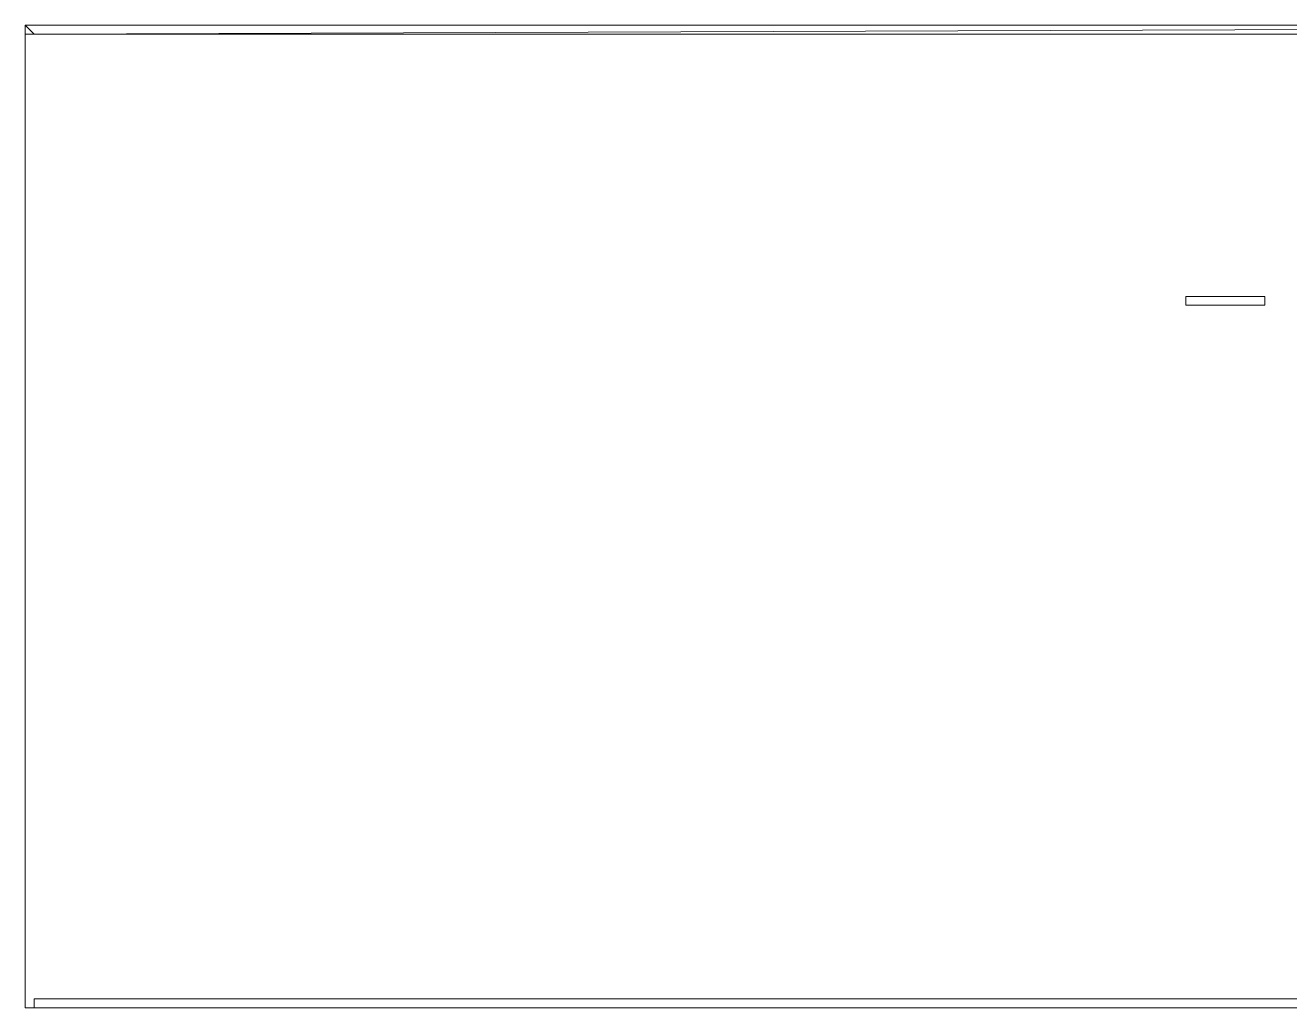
# Model space of a CAD drawing. Header units: millimetres. Extents: x -29997 to 27203, y -18342 to 4123.
# Drawn here: x -29997 to -1096, y -18342 to 4123 of the extents above; entities that cross this region are included whole.
import ezdxf

# ---------------------------------------------------------------- set-up
doc = ezdxf.new("R2010")
doc.units = ezdxf.units.MM
doc.layers.add('A-FLOR-OTLN', color=6, linetype='Continuous', lineweight=9)
doc.layers.add('A-WALL', color=2, linetype='Continuous', lineweight=9)

msp = doc.modelspace()

# ---------------------------------------------------------------- meshes
at = {"layer": 'A-FLOR-OTLN'}
mesh = msp.add_polyface(dxfattribs=at)
corners = [(27203, 4123, -300), (27203, -18342, -300), (-29997, -18342, -300), (-29997, 4123, -300)]
mesh.append_faces([[corners[k] for k in face] for face in [(3, 0, 1, 2)]])
mesh = msp.add_polyface(dxfattribs=at)
corners = [(27203, 4123), (-29997, 4123), (-29997, -18342), (27203, -18342)]
mesh.append_faces([[corners[k] for k in face] for face in [(2, 3, 0, 1)]])
mesh = msp.add_polyface(dxfattribs=at)
corners = [(-29997, 4123, -300), (-29997, -18342, -300), (-29997, -18342), (-29997, 4123)]
mesh.append_faces([[corners[k] for k in face] for face in [(0, 1, 2, 3)]])
mesh = msp.add_polyface(dxfattribs=at)
corners = [(27203, 4123, -300), (-29997, 4123, -300), (-29997, 4123), (27203, 4123)]
mesh.append_faces([[corners[k] for k in face] for face in [(0, 1, 2, 3)]])
mesh = msp.add_polyface(dxfattribs=at)
corners = [(-29997, -18342, -300), (27203, -18342, -300), (27203, -18342), (-29997, -18342)]
mesh.append_faces([[corners[k] for k in face] for face in [(0, 1, 2, 3)]])
at = {"layer": 'A-WALL'}
mesh = msp.add_polyface(dxfattribs=at)
corners = [(27203, 4123), (-29997, 4123), (-29997, 4123, 800), (27203, 4123, 800)]
mesh.append_faces([[corners[k] for k in face] for face in [(3, 0, 1, 2)]])
mesh = msp.add_polyface(dxfattribs=at)
corners = [(-29997, 4123), (27203, 4123), (27203, 3923), (-29797, 3923), (-29997, 3923)]
mesh.append_faces([[corners[k] for k in face] for face in [(3, 0, 1, 2)]], dxfattribs={"vtx0": -1})
mesh.append_faces([[corners[k] for k in face] for face in [(3, 4, 0)]], dxfattribs={"vtx2": -1})
mesh = msp.add_polyface(dxfattribs=at)
corners = [(27203, 4123, 800), (-29997, 4123, 800), (-29997, 3923, 800), (-29797, 3923, 800), (27203, 3923, 800)]
mesh.append_faces([[corners[k] for k in face] for face in [(3, 0, 1, 2)]], dxfattribs={"vtx0": -1})
mesh.append_faces([[corners[k] for k in face] for face in [(3, 4, 0)]], dxfattribs={"vtx2": -1})
mesh = msp.add_polyface(dxfattribs=at)
corners = [(-29997, 4123, 800), (-29997, 4123), (-29997, 3923), (-29997, 3923, 800)]
mesh.append_faces([[corners[k] for k in face] for face in [(0, 1, 2, 3)]])
mesh = msp.add_polyface(dxfattribs=at)
corners = [(27203, 3923), (27203, 3923, 800), (-29797, 3923, 800), (-29997, 3923, 800), (-29997, 3923), (-29797, 3923)]
mesh.append_faces([[corners[k] for k in face] for face in [(2, 3, 4, 5), (5, 0, 1, 2)]], dxfattribs={"vtx3": -1})
mesh = msp.add_polyface(dxfattribs=at)
corners = [(-3468, -2077), (-3468, -2077, 4200), (-1668, -2077, 4200), (-1668, -2077)]
mesh.append_faces([[corners[k] for k in face] for face in [(1, 2, 3, 0)]])
mesh = msp.add_polyface(dxfattribs=at)
corners = [(-1668, -2277), (-3468, -2277), (-3468, -2077), (-1668, -2077)]
mesh.append_faces([[corners[k] for k in face] for face in [(3, 0, 1, 2)]])
mesh = msp.add_polyface(dxfattribs=at)
corners = [(-3468, -2277, 4200), (-1668, -2277, 4200), (-1668, -2077, 4200), (-3468, -2077, 4200)]
mesh.append_faces([[corners[k] for k in face] for face in [(0, 1, 2, 3)]])
mesh = msp.add_polyface(dxfattribs=at)
corners = [(-3468, -2277), (-3468, -2277, 4200), (-3468, -2077, 4200), (-3468, -2077)]
mesh.append_faces([[corners[k] for k in face] for face in [(3, 0, 1, 2)]])
mesh = msp.add_polyface(dxfattribs=at)
corners = [(-3468, -2277), (-1668, -2277), (-1668, -2277, 4200), (-3468, -2277, 4200)]
mesh.append_faces([[corners[k] for k in face] for face in [(2, 3, 0, 1)]])
mesh = msp.add_polyface(dxfattribs=at)
corners = [(-1668, -2277, 4200), (-1668, -2277), (-1668, -2077), (-1668, -2077, 4200)]
mesh.append_faces([[corners[k] for k in face] for face in [(1, 2, 3, 0)]])
mesh = msp.add_polyface(dxfattribs=at)
corners = [(27203, -18142), (-29797, -18142), (-29797, -18142, 800), (27203, -18142, 800)]
mesh.append_faces([[corners[k] for k in face] for face in [(3, 0, 1, 2)]])
mesh = msp.add_polyface(dxfattribs=at)
corners = [(-29797, -18142), (27203, -18142), (27203, -18342), (-29797, -18342)]
mesh.append_faces([[corners[k] for k in face] for face in [(3, 0, 1, 2)]])
mesh = msp.add_polyface(dxfattribs=at)
corners = [(27203, -18142, 800), (-29797, -18142, 800), (-29797, -18342, 800), (27203, -18342, 800)]
mesh.append_faces([[corners[k] for k in face] for face in [(0, 1, 2, 3)]])
mesh = msp.add_polyface(dxfattribs=at)
corners = [(-29797, -18142, 800), (-29797, -18142), (-29797, -18342), (-29797, -18342, 800)]
mesh.append_faces([[corners[k] for k in face] for face in [(1, 2, 3, 0)]])
mesh = msp.add_polyface(dxfattribs=at)
corners = [(27203, -18342), (27203, -18342, 800), (-29797, -18342, 800), (-29797, -18342)]
mesh.append_faces([[corners[k] for k in face] for face in [(2, 3, 0, 1)]])

doc.saveas('drawing.dxf')
